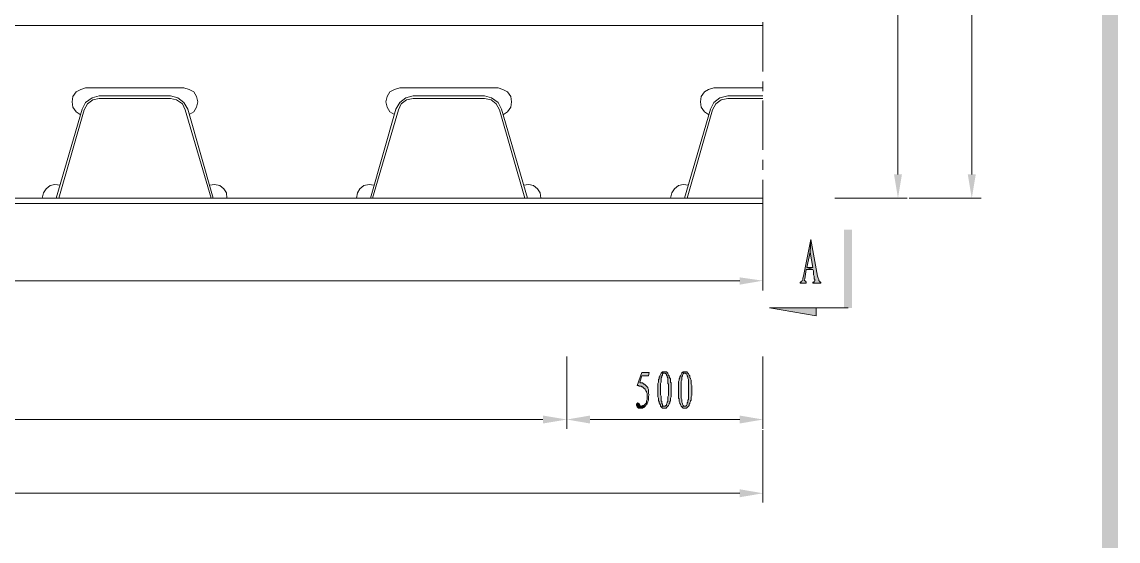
# Model space of a CAD drawing. Header units: inches. Extents: x 20 to 409, y 5 to 283.
# Drawn here: x 339 to 408.8, y 145.9 to 179 of the extents above; entities that cross this region are included whole.
import ezdxf

# ---------------------------------------------------------------- set-up
doc = ezdxf.new("R2010")
doc.units = ezdxf.units.IN
doc.header["$MEASUREMENT"] = 0
doc.layers.add('C00-00-00', color=7, linetype='Continuous')

msp = doc.modelspace()

# ---------------------------------------------------------------- hatches: boundary and pattern name
at = {"layer": 'C00-00-00'}
h = msp.add_hatch(color=0, dxfattribs=at)
h.dxf.hatch_style = 2
h.paths.add_polyline_path([(408.822, 5.098), (407.806, 282.085), (408.822, 283.101)])
h = msp.add_hatch(color=0, dxfattribs=at)
h.dxf.hatch_style = 2
h.paths.add_polyline_path([(407.806, 6.114), (408.822, 5.098), (407.806, 282.085)])
h = msp.add_hatch(color=0, dxfattribs=at)
h.dxf.hatch_style = 2
h.paths.add_polyline_path([(394.556, 169.266), (395.064, 169.266), (394.81, 167.742)])
h = msp.add_hatch(color=0, dxfattribs=at)
h.dxf.hatch_style = 2
h.paths.add_polyline_path([(399.255, 169.266), (399.763, 169.266), (399.509, 167.742)])
h = msp.add_hatch(color=0, dxfattribs=at)
h.dxf.hatch_style = 2
h.paths.add_polyline_path([(391.889, 165.753), (391.381, 165.753), (391.889, 160.757)])
h = msp.add_hatch(color=0, dxfattribs=at)
h.dxf.hatch_style = 2
h.paths.add_polyline_path([(391.381, 165.753), (391.889, 160.757), (391.381, 160.757)])
h = msp.add_hatch(color=0, dxfattribs=at)
h.dxf.hatch_style = 2
h.paths.add_polyline_path([(389.264, 165.118), (388.798, 162.789), (388.756, 162.662), (388.756, 162.578), (388.714, 162.493), (388.671, 162.451), (388.629, 162.408), (388.587, 162.408), (388.587, 162.324), (388.968, 162.324), (388.968, 162.408), (388.925, 162.451), (388.883, 162.493), (388.841, 162.535), (388.883, 162.62), (388.968, 163.213), (389.391, 163.213), (389.01, 163.34), (389.222, 164.313)])
h = msp.add_hatch(color=0, dxfattribs=at)
h.dxf.hatch_style = 2
h.paths.add_polyline_path([(389.264, 165.118), (389.222, 164.313), (389.391, 163.34), (389.01, 163.34), (389.391, 163.213), (389.433, 163.128), (389.433, 162.874), (389.476, 162.789), (389.476, 162.62), (389.518, 162.578), (389.518, 162.493), (389.476, 162.451), (389.476, 162.408), (389.391, 162.408), (389.391, 162.324), (389.899, 162.324), (389.899, 162.408), (389.857, 162.408), (389.814, 162.451), (389.772, 162.493), (389.772, 162.578), (389.73, 162.662), (389.687, 162.789)])
h = msp.add_hatch(color=0, dxfattribs=at)
h.dxf.hatch_style = 2
h.paths.add_polyline_path([(384.734, 162.705), (384.734, 162.239), (386.216, 162.493)])
h = msp.add_hatch(color=0, dxfattribs=at)
h.dxf.hatch_style = 2
h.paths.add_polyline_path([(389.603, 160.249), (389.603, 160.757), (386.639, 160.757)])
h = msp.add_hatch(color=0, dxfattribs=at)
h.dxf.hatch_style = 2
h.paths.add_polyline_path([(378.977, 156.651), (378.511, 156.651), (378.215, 155.804), (378.3, 155.804), (378.342, 155.762), (378.469, 155.762), (378.511, 155.72), (378.554, 155.72), (378.596, 155.677), (378.638, 155.635), (378.681, 155.593), (378.723, 155.593), (378.723, 155.55), (378.765, 155.466), (378.808, 155.423), (378.808, 155.381), (378.85, 155.296), (378.85, 154.915), (378.808, 154.831), (378.808, 154.788), (378.808, 154.704), (378.765, 154.661), (378.723, 154.619), (378.681, 154.577), (378.638, 154.534), (378.554, 154.534), (378.469, 154.492), (378.427, 154.492), (378.723, 154.492), (378.765, 154.534), (378.808, 154.619), (378.85, 154.619), (378.85, 154.661), (378.892, 154.746), (378.892, 154.788), (378.935, 154.873), (378.935, 155.127), (378.977, 155.212), (378.935, 155.296), (378.935, 155.55), (378.892, 155.635), (378.892, 155.677), (378.85, 155.72), (378.808, 155.762), (378.765, 155.804), (378.723, 155.847), (378.681, 155.889), (378.638, 155.889), (378.596, 155.931), (378.554, 155.974), (378.427, 155.974), (378.384, 156.016), (378.511, 156.439), (378.935, 156.439)])
h = msp.add_hatch(color=0, dxfattribs=at)
h.dxf.hatch_style = 2
h.paths.add_polyline_path([(379.781, 156.651), (379.739, 156.609), (379.697, 156.524), (379.654, 156.439), (379.654, 156.355), (379.612, 156.355), (379.612, 156.228), (379.57, 156.185), (379.57, 156.016), (379.527, 155.931), (379.527, 155.085), (379.57, 155), (379.57, 154.958), (379.57, 154.873), (379.57, 154.831), (379.612, 154.788), (379.612, 154.704), (379.654, 154.661), (379.654, 154.619), (379.697, 154.577), (379.697, 154.492), (379.739, 154.45), (379.951, 154.492), (379.866, 154.492), (379.824, 154.534), (379.824, 154.619), (379.781, 154.661), (379.781, 154.788), (379.739, 154.831), (379.739, 155.127), (379.697, 155.212), (379.697, 155.931), (379.739, 156.016), (379.739, 156.312), (379.781, 156.355), (379.781, 156.439), (379.824, 156.482), (379.824, 156.566), (379.866, 156.609), (379.951, 156.609)])
h = msp.add_hatch(color=0, dxfattribs=at)
h.dxf.hatch_style = 2
h.paths.add_polyline_path([(379.951, 156.693), (379.824, 156.693), (379.781, 156.651), (379.951, 156.609), (379.993, 156.609), (380.035, 156.566), (380.078, 156.566), (380.078, 156.482), (380.12, 156.439), (380.12, 156.355), (380.162, 156.312), (380.162, 155.931), (380.205, 155.889), (380.205, 155.55), (380.205, 155.508), (380.205, 155.169), (380.162, 155.085), (380.162, 154.788), (380.12, 154.746), (380.12, 154.704), (380.078, 154.619), (380.078, 154.534), (380.035, 154.534), (379.993, 154.492), (379.951, 154.492), (379.739, 154.45), (379.781, 154.407), (379.824, 154.365), (380.078, 154.365), (380.078, 154.407), (380.12, 154.45), (380.162, 154.492), (380.205, 154.534), (380.247, 154.619), (380.247, 154.661), (380.289, 154.704), (380.289, 154.788), (380.332, 154.831), (380.332, 155), (380.374, 155.085), (380.374, 155.974), (380.332, 156.016), (380.332, 156.228), (380.289, 156.27), (380.289, 156.312), (380.247, 156.355), (380.247, 156.439), (380.205, 156.482), (380.162, 156.566), (380.162, 156.609), (380.12, 156.651), (380.078, 156.693)])
h = msp.add_hatch(color=0, dxfattribs=at)
h.dxf.hatch_style = 2
h.paths.add_polyline_path([(381.051, 156.651), (381.051, 156.609), (381.009, 156.524), (380.967, 156.439), (380.924, 156.355), (380.924, 156.312), (380.882, 156.228), (380.882, 156.143), (380.84, 156.058), (380.84, 155), (380.882, 154.958), (380.882, 154.873), (380.882, 154.788), (380.924, 154.704), (380.924, 154.661), (380.967, 154.619), (380.967, 154.577), (381.009, 154.492), (381.051, 154.45), (381.221, 154.492), (381.178, 154.492), (381.136, 154.534), (381.094, 154.619), (381.094, 154.661), (381.051, 154.746), (381.051, 154.915), (381.009, 155), (381.009, 156.058), (381.051, 156.143), (381.051, 156.355), (381.094, 156.439), (381.094, 156.482), (381.136, 156.566), (381.178, 156.609), (381.263, 156.609)])
h = msp.add_hatch(color=0, dxfattribs=at)
h.dxf.hatch_style = 2
h.paths.add_polyline_path([(381.263, 156.693), (381.136, 156.693), (381.094, 156.651), (381.051, 156.651), (381.263, 156.609), (381.305, 156.609), (381.305, 156.566), (381.348, 156.566), (381.39, 156.482), (381.39, 156.439), (381.432, 156.355), (381.432, 156.27), (381.475, 156.185), (381.475, 155.55), (381.475, 155.508), (381.475, 154.915), (381.432, 154.873), (381.432, 154.746), (381.39, 154.704), (381.39, 154.619), (381.348, 154.534), (381.305, 154.492), (381.221, 154.492), (381.051, 154.45), (381.094, 154.407), (381.136, 154.365), (381.348, 154.365), (381.39, 154.407), (381.432, 154.45), (381.475, 154.492), (381.517, 154.534), (381.517, 154.619), (381.559, 154.661), (381.559, 154.704), (381.602, 154.788), (381.602, 154.831), (381.644, 154.873), (381.644, 155.085), (381.686, 155.169), (381.686, 155.804), (381.644, 155.889), (381.644, 156.143), (381.602, 156.228), (381.602, 156.27), (381.559, 156.312), (381.559, 156.439), (381.517, 156.482), (381.475, 156.566), (381.432, 156.609), (381.39, 156.651), (381.39, 156.693), (381.348, 156.693)])
h = msp.add_hatch(color=0, dxfattribs=at)
h.dxf.hatch_style = 2
h.paths.add_polyline_path([(378.257, 154.704), (378.215, 154.661), (378.173, 154.619), (378.173, 154.534), (378.215, 154.45), (378.257, 154.407), (378.3, 154.365), (378.554, 154.365), (378.596, 154.407), (378.638, 154.407), (378.681, 154.45), (378.723, 154.492), (378.427, 154.492), (378.384, 154.577), (378.342, 154.661)])
h = msp.add_hatch(color=0, dxfattribs=at)
h.dxf.hatch_style = 2
h.paths.add_polyline_path([(372.204, 153.899), (372.204, 153.391), (373.728, 153.645)])
h = msp.add_hatch(color=0, dxfattribs=at)
h.dxf.hatch_style = 2
h.paths.add_polyline_path([(375.209, 153.899), (375.209, 153.391), (373.728, 153.645)])
h = msp.add_hatch(color=0, dxfattribs=at)
h.dxf.hatch_style = 2
h.paths.add_polyline_path([(384.734, 153.899), (384.734, 153.391), (386.216, 153.645)])
h = msp.add_hatch(color=0, dxfattribs=at)
h.dxf.hatch_style = 2
h.paths.add_polyline_path([(384.734, 149.2), (384.734, 148.692), (386.216, 148.946)])

# ---------------------------------------------------------------- linework, layer by layer
at = {"layer": 'C00-00-00', "color": 0, "lineweight": 0}
for points in [[(399.509, 253.764), (399.509, 169.266)], [(394.81, 236.873), (394.81, 169.266)], [(157.828, 178.749), (386.216, 178.749)], [(386.216, 178.961), (386.216, 175.828)], [(386.216, 175.193), (386.216, 174.558)], [(343.078, 174.77), (342.782, 174.685), (342.486, 174.516), (342.274, 174.219), (342.232, 173.881), (342.274, 173.542), (342.486, 173.246), (342.74, 173.076)], [(343.078, 174.77), (349.344, 174.77)], [(349.682, 173.076), (349.979, 173.246), (350.148, 173.542), (350.233, 173.881), (350.148, 174.219), (349.979, 174.516), (349.682, 174.685), (349.344, 174.77)], [(363.102, 174.77), (362.763, 174.685), (362.467, 174.516), (362.298, 174.219), (362.213, 173.881), (362.298, 173.542), (362.467, 173.246), (362.763, 173.076)], [(363.102, 174.77), (369.367, 174.77)], [(369.706, 173.076), (369.96, 173.246), (370.172, 173.542), (370.214, 173.881), (370.172, 174.219), (369.96, 174.516), (369.664, 174.685), (369.367, 174.77)], [(383.083, 174.77), (382.745, 174.685), (382.491, 174.516), (382.279, 174.219), (382.237, 173.881), (382.279, 173.542), (382.491, 173.246), (382.745, 173.076)], [(383.083, 174.77), (386.216, 174.77)], [(348.497, 174.262), (343.967, 174.262), (343.502, 174.135), (343.078, 173.838), (342.867, 173.415)], [(348.497, 174.092), (343.967, 174.092), (343.544, 174.008), (343.205, 173.754), (342.994, 173.373)], [(351.206, 167.742), (349.598, 173.415), (349.344, 173.838), (348.963, 174.135), (348.497, 174.262)], [(351.079, 167.742), (349.428, 173.373), (349.259, 173.754), (348.878, 174.008), (348.497, 174.092)], [(368.478, 174.262), (363.949, 174.262), (363.483, 174.135), (363.102, 173.838), (362.848, 173.415)], [(368.478, 174.092), (363.949, 174.092), (363.525, 174.008), (363.187, 173.754), (363.017, 173.373)], [(371.23, 167.742), (369.579, 173.415), (369.367, 173.838), (368.944, 174.135), (368.478, 174.262)], [(371.061, 167.742), (369.452, 173.373), (369.24, 173.754), (368.902, 174.008), (368.478, 174.092)], [(383.972, 174.262), (383.464, 174.135), (383.083, 173.838), (382.872, 173.415)], [(386.216, 174.092), (383.972, 174.092), (383.549, 174.008), (383.21, 173.754), (382.999, 173.373)], [(383.972, 174.262), (386.216, 174.262)], [(386.216, 173.965), (386.216, 170.833)], [(341.216, 167.742), (342.867, 173.415)], [(341.385, 167.742), (342.994, 173.373)], [(361.239, 167.742), (362.848, 173.415)], [(361.366, 167.742), (363.017, 173.373)], [(381.221, 167.742), (382.872, 173.415)], [(381.39, 167.742), (382.999, 173.373)], [(386.216, 170.198), (386.216, 169.563)], [(386.216, 168.928), (386.216, 165.753)], [(341.47, 168.589), (341.131, 168.631), (340.835, 168.547), (340.581, 168.335), (340.411, 168.081), (340.327, 167.742)], [(352.095, 167.742), (352.053, 168.081), (351.884, 168.335), (351.63, 168.547), (351.291, 168.631), (350.995, 168.589)], [(361.451, 168.589), (361.155, 168.631), (360.816, 168.547), (360.562, 168.335), (360.393, 168.081), (360.35, 167.742)], [(372.077, 167.742), (372.034, 168.081), (371.865, 168.335), (371.611, 168.547), (371.315, 168.631), (370.976, 168.589)], [(381.475, 168.589), (381.136, 168.631), (380.84, 168.547), (380.586, 168.335), (380.416, 168.081), (380.332, 167.742)], [(156.219, 167.742), (386.216, 167.742)], [(386.216, 167.742), (386.216, 167.785)], [(390.788, 167.742), (395.402, 167.742)], [(395.529, 167.742), (400.101, 167.742)], [(156.219, 167.404), (386.216, 167.404)], [(386.216, 166.472), (386.216, 161.858)], [(167.691, 162.493), (384.734, 162.493)], [(386.639, 160.757), (389.603, 160.249), (389.603, 160.757)], [(391.635, 160.757), (386.639, 160.757)], [(373.728, 157.667), (373.728, 153.053)], [(373.728, 157.667), (373.728, 153.053)], [(386.216, 157.667), (386.216, 153.053)], [(372.204, 153.645), (292.702, 153.645)], [(384.734, 153.645), (375.209, 153.645)], [(386.216, 152.968), (386.216, 148.354)], [(157.701, 148.946), (384.734, 148.946)]]:
    msp.add_lwpolyline(points, dxfattribs=at)
for points in [[(389.264, 165.118), (388.798, 162.789), (388.756, 162.662), (388.756, 162.578), (388.714, 162.493), (388.671, 162.451), (388.629, 162.408), (388.587, 162.408), (388.587, 162.324), (388.968, 162.324), (388.968, 162.408), (388.925, 162.451), (388.883, 162.493), (388.841, 162.535), (388.883, 162.62), (388.968, 163.213), (389.391, 163.213), (389.01, 163.34), (389.222, 164.313)], [(389.264, 165.118), (389.222, 164.313), (389.391, 163.34), (389.01, 163.34), (389.391, 163.213), (389.433, 163.128), (389.433, 162.874), (389.476, 162.789), (389.476, 162.62), (389.518, 162.578), (389.518, 162.493), (389.476, 162.451), (389.476, 162.408), (389.391, 162.408), (389.391, 162.324), (389.899, 162.324), (389.899, 162.408), (389.857, 162.408), (389.814, 162.451), (389.772, 162.493), (389.772, 162.578), (389.73, 162.662), (389.687, 162.789)], [(378.977, 156.651), (378.511, 156.651), (378.215, 155.804), (378.3, 155.804), (378.342, 155.762), (378.469, 155.762), (378.511, 155.72), (378.554, 155.72), (378.596, 155.677), (378.638, 155.635), (378.681, 155.593), (378.723, 155.593), (378.723, 155.55), (378.765, 155.466), (378.808, 155.423), (378.808, 155.381), (378.85, 155.296), (378.85, 154.915), (378.808, 154.831), (378.808, 154.788), (378.808, 154.704), (378.765, 154.661), (378.723, 154.619), (378.681, 154.577), (378.638, 154.534), (378.554, 154.534), (378.469, 154.492), (378.427, 154.492), (378.723, 154.492), (378.765, 154.534), (378.808, 154.619), (378.85, 154.619), (378.85, 154.661), (378.892, 154.746), (378.892, 154.788), (378.935, 154.873), (378.935, 155.127), (378.977, 155.212), (378.935, 155.296), (378.935, 155.55), (378.892, 155.635), (378.892, 155.677), (378.85, 155.72), (378.808, 155.762), (378.765, 155.804), (378.723, 155.847), (378.681, 155.889), (378.638, 155.889), (378.596, 155.931), (378.554, 155.974), (378.427, 155.974), (378.384, 156.016), (378.511, 156.439), (378.935, 156.439)], [(379.781, 156.651), (379.739, 156.609), (379.697, 156.524), (379.654, 156.439), (379.654, 156.355), (379.612, 156.355), (379.612, 156.228), (379.57, 156.185), (379.57, 156.016), (379.527, 155.931), (379.527, 155.085), (379.57, 155), (379.57, 154.958), (379.57, 154.873), (379.57, 154.831), (379.612, 154.788), (379.612, 154.704), (379.654, 154.661), (379.654, 154.619), (379.697, 154.577), (379.697, 154.492), (379.739, 154.45), (379.951, 154.492), (379.866, 154.492), (379.824, 154.534), (379.824, 154.619), (379.781, 154.661), (379.781, 154.788), (379.739, 154.831), (379.739, 155.127), (379.697, 155.212), (379.697, 155.931), (379.739, 156.016), (379.739, 156.312), (379.781, 156.355), (379.781, 156.439), (379.824, 156.482), (379.824, 156.566), (379.866, 156.609), (379.951, 156.609)], [(379.951, 156.693), (379.824, 156.693), (379.781, 156.651), (379.951, 156.609), (379.993, 156.609), (380.035, 156.566), (380.078, 156.566), (380.078, 156.482), (380.12, 156.439), (380.12, 156.355), (380.162, 156.312), (380.162, 155.931), (380.205, 155.889), (380.205, 155.55), (380.205, 155.508), (380.205, 155.169), (380.162, 155.085), (380.162, 154.788), (380.12, 154.746), (380.12, 154.704), (380.078, 154.619), (380.078, 154.534), (380.035, 154.534), (379.993, 154.492), (379.951, 154.492), (379.739, 154.45), (379.781, 154.407), (379.824, 154.365), (380.078, 154.365), (380.078, 154.407), (380.12, 154.45), (380.162, 154.492), (380.205, 154.534), (380.247, 154.619), (380.247, 154.661), (380.289, 154.704), (380.289, 154.788), (380.332, 154.831), (380.332, 155), (380.374, 155.085), (380.374, 155.974), (380.332, 156.016), (380.332, 156.228), (380.289, 156.27), (380.289, 156.312), (380.247, 156.355), (380.247, 156.439), (380.205, 156.482), (380.162, 156.566), (380.162, 156.609), (380.12, 156.651), (380.078, 156.693)], [(381.051, 156.651), (381.051, 156.609), (381.009, 156.524), (380.967, 156.439), (380.924, 156.355), (380.924, 156.312), (380.882, 156.228), (380.882, 156.143), (380.84, 156.058), (380.84, 155), (380.882, 154.958), (380.882, 154.873), (380.882, 154.788), (380.924, 154.704), (380.924, 154.661), (380.967, 154.619), (380.967, 154.577), (381.009, 154.492), (381.051, 154.45), (381.221, 154.492), (381.178, 154.492), (381.136, 154.534), (381.094, 154.619), (381.094, 154.661), (381.051, 154.746), (381.051, 154.915), (381.009, 155), (381.009, 156.058), (381.051, 156.143), (381.051, 156.355), (381.094, 156.439), (381.094, 156.482), (381.136, 156.566), (381.178, 156.609), (381.263, 156.609)], [(381.263, 156.693), (381.136, 156.693), (381.094, 156.651), (381.051, 156.651), (381.263, 156.609), (381.305, 156.609), (381.305, 156.566), (381.348, 156.566), (381.39, 156.482), (381.39, 156.439), (381.432, 156.355), (381.432, 156.27), (381.475, 156.185), (381.475, 155.55), (381.475, 155.508), (381.475, 154.915), (381.432, 154.873), (381.432, 154.746), (381.39, 154.704), (381.39, 154.619), (381.348, 154.534), (381.305, 154.492), (381.221, 154.492), (381.051, 154.45), (381.094, 154.407), (381.136, 154.365), (381.348, 154.365), (381.39, 154.407), (381.432, 154.45), (381.475, 154.492), (381.517, 154.534), (381.517, 154.619), (381.559, 154.661), (381.559, 154.704), (381.602, 154.788), (381.602, 154.831), (381.644, 154.873), (381.644, 155.085), (381.686, 155.169), (381.686, 155.804), (381.644, 155.889), (381.644, 156.143), (381.602, 156.228), (381.602, 156.27), (381.559, 156.312), (381.559, 156.439), (381.517, 156.482), (381.475, 156.566), (381.432, 156.609), (381.39, 156.651), (381.39, 156.693), (381.348, 156.693)], [(378.257, 154.704), (378.215, 154.661), (378.173, 154.619), (378.173, 154.534), (378.215, 154.45), (378.257, 154.407), (378.3, 154.365), (378.554, 154.365), (378.596, 154.407), (378.638, 154.407), (378.681, 154.45), (378.723, 154.492), (378.427, 154.492), (378.384, 154.577), (378.342, 154.661)]]:
    msp.add_lwpolyline(points, close=True, dxfattribs=at)

doc.saveas('drawing.dxf')
